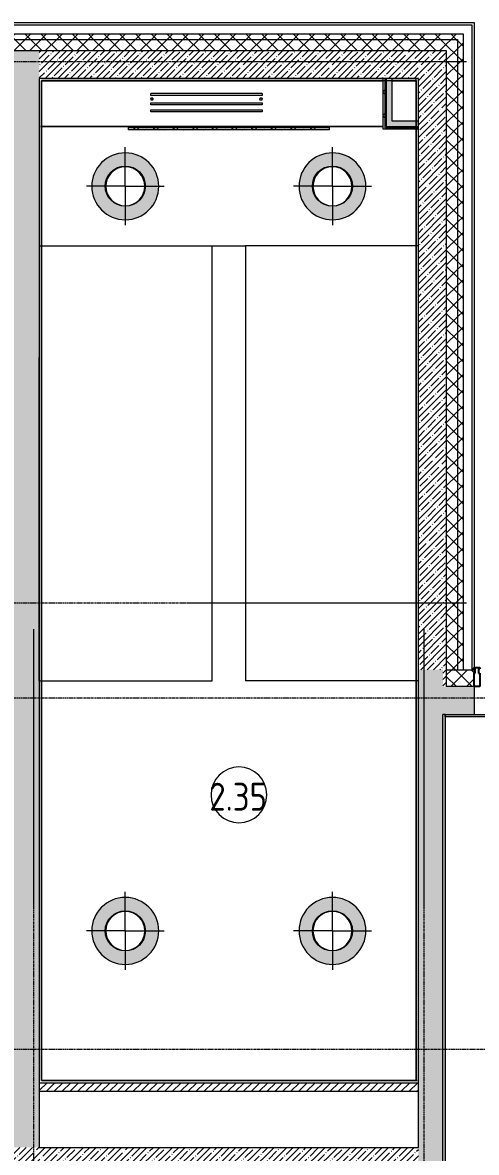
# Model space of a CAD drawing. Header units: millimetres. Extents: x 81548 to 272142, y -8553 to 29000.
# Drawn here: x 89260 to 93330, y 17226 to 27350 of the extents above; entities that cross this region are included whole.
import ezdxf

# ---------------------------------------------------------------- set-up
doc = ezdxf.new("R2010")
doc.units = ezdxf.units.MM
doc.linetypes.add('Осевая', pattern=[31.75, 6.35, -4.7625, 15.875, -4.7625])
for name, color, linetype, lineweight, true_color in [('A-ANNO-NOTE', 1, 'Continuous', 9, 0xff0000), ('A-CLNG-1', 7, 'Continuous', 9, 0xeaeaea), ('A-WALL-1', 7, 'Continuous', 9, 0x3c3c3c), ('A-WALL-FNSH-1', 7, 'Continuous', 9, 0x3c3c3c), ('I-WALL-1', 7, 'Continuous', 9, 0x535353)]:
    doc.layers.add(name, color=color, linetype=linetype, lineweight=lineweight, true_color=true_color)
for name, color, linetype, lineweight in [('A-AREA-IDEN', 7, 'Continuous', 9), ('A-GLAZ-CWMG', 7, 'Continuous', 9), ('A-GLAZ-CWMG-1', 7, 'Continuous', 25), ('A-WALL', 7, 'Continuous', 9), ('I-WALL', 7, 'Continuous', 9), ('M-EQPM', 7, 'Continuous', 9), ('S-STRS-MBND', 7, 'Continuous', 9), ('Знаки', 7, 'Continuous', 9), ('Оси', 7, 'Continuous', 9), ('Оси-2', 7, 'Осевая', 9)]:
    doc.layers.add(name, color=color, linetype=linetype, lineweight=lineweight)
doc.layers.add('A-CLNG-PATT-1', color=7, linetype='Continuous', lineweight=9, transparency=1)
doc.styles.add('GOST Common_1', font='GOST_Common.ttf', dxfattribs={"width": 0.9, "height": 250})
pattern_1 = [(45, (0, 0), (-57.024626, 57.024626), []), (45, (57.025, 0), (-57.024626, 57.024626), [100.806, -20.161, 3.353, -16.808])]
pattern_2 = [(45, (0, 0), (-70.71068, 70.71068), []), (135, (0, 0), (-70.71068, -70.71068), [])]
pattern_3 = [(0, (0, 0), (121.92, 30.48), [10.058, -81.382, 10.058, -81.382, -487.68]), (0, (0, 0), (121.92, 30.48), [-182.88, 10.058, -172.822, 10.058, -81.382, -213.36]), (0, (0, 0), (121.92, 30.48), [-457.2, 10.058, -50.902, 10.058, -142.342]), (120, (45.72, 15.24), (-87.356454, 90.345817), [10.058, -81.382, 10.058, -81.382, -487.68]), (120, (45.72, 15.24), (-87.356454, 90.345817), [-182.88, 10.058, -172.822, 10.058, -81.382, -213.36]), (120, (45.72, 15.24), (-87.356454, 90.345817), [-457.2, 10.058, -50.902, 10.058, -142.342]), (240, (60.96, 76.2), (-34.563546, -120.825817), [10.058, -81.382, 10.058, -81.382, -487.68]), (240, (60.96, 76.2), (-34.563546, -120.825817), [-182.88, 10.058, -172.822, 10.058, -81.382, -213.36]), (240, (60.96, 76.2), (-34.563546, -120.825817), [-457.2, 10.058, -50.902, 10.058, -142.342])]
pattern_4 = [(45, (0, 0), (-106.06602, 106.06602), []), (135, (0, 0), (-106.06602, -106.06602), [])]

# ---------------------------------------------------------------- blocks, each defined once
blk = doc.blocks.new('Прямоугольный импост - Импост структурный с накладкой - 170мм-22874499-Сводный план потолков 2 этажа в осях 23-33')
at = {"layer": 'A-GLAZ-CWMG-1'}
for p, q in [((-50, 40), (-50, 160)), ((-50, 160), (0, 160)), ((0, 160), (0, 40)), ((-40, 40), (-50, 40)), ((-50, 0), (-40, 0)), ((-50, -10), (-50, 0)), ((-40, 0), (-40, 40)), ((0, 40), (-10, 40)), ((-10, 40), (-10, 0)), ((-10, 0), (0, 0)), ((0, 0), (0, -10)), ((0, -10), (-50, -10))]:
    blk.add_line(p, q, dxfattribs=at)
blk = doc.blocks.new('radiator_prado_classic_z_tip_30_po exemplyaru - Classic Z Тип 30-500-30677907-Сводный план потолков 2 этажа в осях 23-33')
at = {"layer": 'M-EQPM'}
for p, q in [((0, 210), (0, 228)), ((0, 228), (1000, 228)), ((1000, 210), (0, 210)), ((1000, 228), (1000, 210)), ((0, 146), (0, 164)), ((0, 164), (1000, 164)), ((1000, 146), (0, 146)), ((17, 121), (0, 121)), ((17, 121), (0, 121)), ((0, 121), (0, 121)), ((0, 121), (0, 121)), ((0, 121), (0, 114)), ((0, 114), (0, 107)), ((0, 106), (17, 106)), ((0, 107), (0, 106)), ((0, 106), (0, 107)), ((0, 106), (17, 106)), ((1000, 121), (982, 121)), ((1000, 121), (982, 121)), ((982, 106), (1000, 106)), ((982, 106), (1000, 106)), ((1000, 164), (1000, 146)), ((1000, 121), (1000, 121)), ((1000, 121), (1000, 121)), ((1000, 121), (1000, 121)), ((1000, 106), (1000, 121)), ((1000, 107), (1000, 106)), ((1000, 106), (1000, 107)), ((1000, 107), (1000, 106)), ((0, 64), (0, 82)), ((0, 82), (1000, 82)), ((0, 64), (1000, 64)), ((1000, 82), (1000, 64))]:
    blk.add_line(p, q, dxfattribs=at)
for points, knots in [([(25, 114), (25, 114), (24, 115), (22, 117), (22, 117), (21, 118), (21, 118), (20, 119), (20, 119), (20, 119), (20, 119), (19, 120), (19, 120), (19, 120), (19, 120), (18, 121), (18, 121), (18, 121), (18, 121), (18, 121), (18, 121), (17, 121), (17, 121)], [0, 0, 0, 0, 0.142857, 0.285714, 0.357143, 0.392857, 0.428571, 0.464286, 0.5, 0.535714, 0.571429, 0.607143, 0.642857, 0.678571, 0.714286, 0.75, 0.785714, 0.821429, 0.857143, 0.892857, 0.928571, 1, 1, 1, 1]), ([(17, 106), (17, 106), (18, 107), (18, 107), (18, 107), (18, 107), (18, 107), (18, 107), (19, 108), (19, 108), (19, 108), (19, 108), (20, 109), (20, 109), (20, 109), (21, 110), (21, 110), (22, 111), (22, 111), (24, 113), (25, 114), (25, 114)], [0, 0, 0, 0, 0.071429, 0.107143, 0.142857, 0.178571, 0.214286, 0.25, 0.285714, 0.321429, 0.357143, 0.392857, 0.428571, 0.464286, 0.5, 0.571429, 0.607143, 0.642857, 0.714286, 0.857143, 1, 1, 1, 1]), ([(982, 121), (982, 121), (982, 121), (982, 121), (982, 121), (982, 121), (982, 121), (982, 121), (981, 120), (981, 120), (981, 120), (981, 120), (980, 119), (980, 119), (980, 119), (979, 118), (979, 118), (978, 117), (978, 117), (976, 115), (975, 114), (975, 114)], [0, 0, 0, 0, 0.071429, 0.107143, 0.142857, 0.178571, 0.214286, 0.25, 0.285714, 0.321429, 0.357143, 0.392857, 0.428571, 0.464286, 0.5, 0.571429, 0.607143, 0.642857, 0.714286, 0.857143, 1, 1, 1, 1]), ([(975, 114), (975, 114), (976, 113), (978, 111), (978, 111), (979, 110), (979, 110), (980, 109), (980, 109), (980, 109), (980, 109), (981, 108), (981, 108), (981, 108), (981, 108), (982, 107), (982, 107), (982, 107), (982, 107), (982, 107), (982, 107), (982, 106), (982, 106)], [0, 0, 0, 0, 0.142857, 0.285714, 0.357143, 0.392857, 0.428571, 0.464286, 0.5, 0.535714, 0.571429, 0.607143, 0.642857, 0.678571, 0.714286, 0.75, 0.785714, 0.821429, 0.857143, 0.892857, 0.928571, 1, 1, 1, 1])]:
    blk.add_open_spline(points, degree=3, knots=knots, dxfattribs=at)
blk = doc.blocks.new('Съемный металлический экран с перфорацией - E1-31419150-Сводный план потолков 2 этажа в осях 23-33')
at = {"layer": 'Знаки'}
h = blk.add_hatch(dxfattribs=at)
h.set_pattern_fill('FP_31', color=256, style=0, pattern_type=2)
h.set_pattern_definition([(0, (-90191.406, -26389), (0, 50.8), [13.612, -74.376]), (60, (-90166.006, -26382.194), (-43.99409, 25.4), [13.612, -74.376]), (120, (-90159.2, -26356.794), (-43.99409, -25.4), [13.612, -74.376]), (30, (-90177.79, -26389), (9e-05, 101.59984), [13.612, -87.988]), (30, (-90203.19, -26345.01), (9e-05, 101.59984), [13.612, -87.988]), (150, (-90191.41, -26389), (-87.98809, -50.79984), [13.612, -87.988]), (150, (-90166.01, -26345.01), (-87.98809, -50.79984), [13.612, -87.988]), (90, (-90159.2, -26370.41), (-87.988, 50.8), [13.612, -87.988]), (90, (-90210, -26370.41), (-87.988, 50.8), [13.612, -87.988])])
h.paths.add_polyline_path([(715, 0), (1800, 0), (1800, 20), (0, 20), (0, 0), (397, 0)])
for p, q in [((0, 0), (0, 20)), ((0, 20), (1800, 20)), ((1800, 0), (0, 0)), ((1800, 20), (1800, 0))]:
    blk.add_line(p, q, dxfattribs=at)
blk = doc.blocks.new('Марка_Помещения - Номер-25198446-Сводный план потолков 2 этажа в осях 23-33')
at = {"layer": 'A-AREA-IDEN'}
for start, end in [(360, 180), (180, 360)]:
    blk.add_arc((0, 0), 2.5, start, end, dxfattribs=at)

msp = doc.modelspace()

# ---------------------------------------------------------------- hatches: boundary and pattern name
at = {"layer": 'A-CLNG-PATT-1'}
h = msp.add_hatch(color=256, dxfattribs=at)
h.paths.add_polyline_path([(90181, 25582.8), (90239.5, 25588.6), (90295.8, 25605.7), (90347.7, 25633.4), (90393.1, 25670.7), (90430.4, 25716.2), (90458.2, 25768), (90475.2, 25824.3), (90481, 25882.8), (90475.2, 25941.4), (90458.2, 25997.6), (90430.4, 26049.5), (90393.1, 26095), (90347.7, 26132.3), (90295.8, 26160), (90239.5, 26177.1), (90181, 26182.8), (90122.5, 26177.1), (90066.2, 26160), (90014.3, 26132.3), (89968.9, 26095), (89931.6, 26049.5), (89903.8, 25997.6), (89886.8, 25941.4), (89881, 25882.8), (89886.8, 25824.3), (89903.8, 25768), (89931.6, 25716.2), (89968.9, 25670.7), (90014.3, 25633.4), (90066.2, 25605.7), (90122.5, 25588.6)])
h.paths.add_polyline_path([(90181, 25707.8), (90135.7, 25713.8), (90093.5, 25731.3), (90057.3, 25759.1), (90029.4, 25795.3), (90012, 25837.5), (90006, 25882.8), (90012, 25928.1), (90029.4, 25970.3), (90057.3, 26006.6), (90093.5, 26034.4), (90135.7, 26051.9), (90181, 26057.8), (90226.3, 26051.9), (90268.5, 26034.4), (90304.7, 26006.6), (90332.6, 25970.3), (90350, 25928.1), (90356, 25882.8), (90350, 25837.5), (90332.6, 25795.3), (90304.7, 25759.1), (90268.5, 25731.3), (90226.3, 25713.8)])
h = msp.add_hatch(color=256, dxfattribs=at)
h.paths.add_polyline_path([(92039, 25582.8), (92097.5, 25588.6), (92153.8, 25605.7), (92205.7, 25633.4), (92251.1, 25670.7), (92288.4, 25716.2), (92316.2, 25768), (92333.2, 25824.3), (92339, 25882.8), (92333.2, 25941.4), (92316.2, 25997.6), (92288.4, 26049.5), (92251.1, 26095), (92205.7, 26132.3), (92153.8, 26160), (92097.5, 26177.1), (92039, 26182.8), (91980.5, 26177.1), (91924.2, 26160), (91872.3, 26132.3), (91826.9, 26095), (91789.6, 26049.5), (91761.8, 25997.6), (91744.8, 25941.4), (91739, 25882.8), (91744.8, 25824.3), (91761.8, 25768), (91789.6, 25716.2), (91826.9, 25670.7), (91872.3, 25633.4), (91924.2, 25605.7), (91980.5, 25588.6)])
h.paths.add_polyline_path([(92039, 25707.8), (91993.7, 25713.8), (91951.5, 25731.3), (91915.3, 25759.1), (91887.4, 25795.3), (91870, 25837.5), (91864, 25882.8), (91870, 25928.1), (91887.4, 25970.3), (91915.3, 26006.6), (91951.5, 26034.4), (91993.7, 26051.9), (92039, 26057.8), (92084.3, 26051.9), (92126.5, 26034.4), (92162.7, 26006.6), (92190.6, 25970.3), (92208, 25928.1), (92214, 25882.8), (92208, 25837.5), (92190.6, 25795.3), (92162.7, 25759.1), (92126.5, 25731.3), (92084.3, 25713.8)])
h = msp.add_hatch(color=256, dxfattribs=at)
h.paths.add_polyline_path([(90181, 18910.5), (90239.5, 18916.3), (90295.8, 18933.3), (90347.7, 18961.1), (90393.1, 18998.4), (90430.4, 19043.8), (90458.2, 19095.7), (90475.2, 19152), (90481, 19210.5), (90475.2, 19269), (90458.2, 19325.3), (90430.4, 19377.2), (90393.1, 19422.6), (90347.7, 19459.9), (90295.8, 19487.7), (90239.5, 19504.7), (90181, 19510.5), (90122.5, 19504.7), (90066.2, 19487.7), (90014.3, 19459.9), (89968.9, 19422.6), (89931.6, 19377.2), (89903.8, 19325.3), (89886.8, 19269), (89881, 19210.5), (89886.8, 19152), (89903.8, 19095.7), (89931.6, 19043.8), (89968.9, 18998.4), (90014.3, 18961.1), (90066.2, 18933.3), (90122.5, 18916.3)])
h.paths.add_polyline_path([(90181, 19035.5), (90135.7, 19041.5), (90093.5, 19058.9), (90057.3, 19086.8), (90029.4, 19123), (90012, 19165.2), (90006, 19210.5), (90012, 19255.8), (90029.4, 19298), (90057.3, 19334.2), (90093.5, 19362.1), (90135.7, 19379.5), (90181, 19385.5), (90226.3, 19379.5), (90268.5, 19362.1), (90304.7, 19334.2), (90332.6, 19298), (90350, 19255.8), (90356, 19210.5), (90350, 19165.2), (90332.6, 19123), (90304.7, 19086.8), (90268.5, 19058.9), (90226.3, 19041.5)])
h = msp.add_hatch(color=256, dxfattribs=at)
h.paths.add_polyline_path([(92039, 18910.5), (92097.5, 18916.3), (92153.8, 18933.3), (92205.7, 18961.1), (92251.1, 18998.4), (92288.4, 19043.8), (92316.2, 19095.7), (92333.2, 19152), (92339, 19210.5), (92333.2, 19269), (92316.2, 19325.3), (92288.4, 19377.2), (92251.1, 19422.6), (92205.7, 19459.9), (92153.8, 19487.7), (92097.5, 19504.7), (92039, 19510.5), (91980.5, 19504.7), (91924.2, 19487.7), (91872.3, 19459.9), (91826.9, 19422.6), (91789.6, 19377.2), (91761.8, 19325.3), (91744.8, 19269), (91739, 19210.5), (91744.8, 19152), (91761.8, 19095.7), (91789.6, 19043.8), (91826.9, 18998.4), (91872.3, 18961.1), (91924.2, 18933.3), (91980.5, 18916.3)])
h.paths.add_polyline_path([(92039, 19035.5), (91993.7, 19041.5), (91951.5, 19058.9), (91915.3, 19086.8), (91887.4, 19123), (91870, 19165.2), (91864, 19210.5), (91870, 19255.8), (91887.4, 19298), (91915.3, 19334.2), (91951.5, 19362.1), (91993.7, 19379.5), (92039, 19385.5), (92084.3, 19379.5), (92126.5, 19362.1), (92162.7, 19334.2), (92190.6, 19298), (92208, 19255.8), (92214, 19210.5), (92208, 19165.2), (92190.6, 19123), (92162.7, 19086.8), (92126.5, 19058.9), (92084.3, 19041.5)])
at = {"layer": 'A-WALL'}
h = msp.add_hatch(dxfattribs=at)
h.set_pattern_fill('FP_1', color=256, style=0, pattern_type=2)
h.set_pattern_definition(pattern_2)
h.paths.add_polyline_path([(93160, 27200), (93160, 27250), (84970.7, 27250), (84970.7, 27200), (93060, 27200)])
h = msp.add_hatch(dxfattribs=at)
h.set_pattern_fill('FP_1', color=256, style=0, pattern_type=2)
h.set_pattern_definition(pattern_2)
h.paths.add_polyline_path([(93210, 21550), (93210, 27250), (93160, 27250), (93160, 21550)])
h = msp.add_hatch(dxfattribs=at)
h.set_pattern_fill('FP_1', color=256, style=0, pattern_type=2)
h.set_pattern_definition(pattern_2)
h.paths.add_polyline_path([(93060, 27100), (93060, 27200), (84970.7, 27200), (84970.7, 27100), (92196.2, 27100)])
h = msp.add_hatch(dxfattribs=at)
h.set_pattern_fill('FP_1', color=256, style=0, pattern_type=2)
h.set_pattern_definition(pattern_2)
h.paths.add_polyline_path([(93160, 21550), (93160, 27200), (93060, 27200), (93060, 21550), (93149.9, 21550)])
h = msp.add_hatch(dxfattribs=at)
h.set_pattern_fill('FP_1', color=256, style=0, pattern_type=2)
h.set_pattern_definition(pattern_2)
h.paths.add_polyline_path([(125230, 21400), (125230, 21550), (120150.2, 21550), (120150.2, 21400), (125080, 21400)])
h.paths.add_polyline_path([(119250.2, 21400), (119250.2, 21550), (117900.4, 21550), (117900.4, 21400), (118900.7, 21400)])
h.paths.add_polyline_path([(117000.4, 21400), (117000.4, 21550), (115600.4, 21550), (115600.4, 21400), (116357.4, 21400)])
h.paths.add_polyline_path([(113300.4, 21400), (113300.4, 21550), (112150, 21550), (112150, 21400), (112542.5, 21400)])
h.paths.add_polyline_path([(111250, 21400), (111250, 21550), (109950.4, 21550), (109950.4, 21400), (111050, 21400)])
h.paths.add_polyline_path([(108727.5, 21400), (109050.4, 21400), (109050.4, 21550), (107750.4, 21550), (107750.4, 21400), (108091.7, 21400)])
h.paths.add_polyline_path([(106850.4, 21400), (106850.4, 21550), (105550.2, 21550), (105550.2, 21400), (106184.2, 21400)])
h.paths.add_polyline_path([(103250.2, 21400), (103250.2, 21550), (102050, 21550), (102050, 21400), (102369.3, 21400)])
h.paths.add_polyline_path([(100800, 21400), (101150, 21400), (101150, 21550), (96610, 21550), (96610, 21400), (100580, 21400)])
h.paths.add_polyline_path([(93149.9, 21400), (93310, 21400), (93310, 21550), (93060, 21550), (93060, 21400)])
at = {"layer": 'I-WALL'}
h = msp.add_hatch(dxfattribs=at)
h.set_pattern_fill('FP_2', color=256, style=0, pattern_type=2)
h.set_pattern_definition(pattern_1)
h.paths.add_polyline_path([(89410, 17270), (89410, 27100), (89160, 27100), (89160, 17270)])
h = msp.add_hatch(dxfattribs=at)
h.set_pattern_fill('FP_2', color=256, style=0, pattern_type=2)
h.set_pattern_definition(pattern_1)
h.paths.add_polyline_path([(92810, 26850), (92810, 27100), (89410, 27100), (89410, 26850), (92790, 26850)])
h = msp.add_hatch(dxfattribs=at)
h.set_pattern_fill('FP_2', color=256, style=0, pattern_type=2)
h.set_pattern_definition(pattern_1)
h.paths.add_polyline_path([(93030, 21400), (93060, 21400), (93060, 27100), (92810, 27100), (92810, 21550), (93030, 21550)])
h = msp.add_hatch(dxfattribs=at)
h.set_pattern_fill('FP_30', color=256, style=0, pattern_type=2)
h.set_pattern_definition(pattern_4)
h.paths.add_polyline_path([(92495, 26395), (92507.5, 26395), (92507.5, 26850), (92495, 26850)])
h = msp.add_hatch(dxfattribs=at)
h.set_pattern_fill('FP_30', color=256, style=0, pattern_type=2)
h.set_pattern_definition(pattern_4)
h.paths.add_polyline_path([(92520, 26407.5), (92520, 26850), (92507.5, 26850), (92507.5, 26407.5)])
for points in [[(92520, 26420), (92570, 26420), (92570, 26850), (92520, 26850)], [(92570, 26420), (92810, 26420), (92810, 26470), (92570, 26470)]]:
    msp.add_hatch(color=256, dxfattribs=at).paths.add_polyline_path(points)
h = msp.add_hatch(dxfattribs=at)
h.set_pattern_fill('FP_30', color=256, style=0, pattern_type=2)
h.set_pattern_definition(pattern_4)
h.paths.add_polyline_path([(92520, 26395), (92810, 26395), (92810, 26407.5), (92507.5, 26407.5), (92507.5, 26395)])
h = msp.add_hatch(dxfattribs=at)
h.set_pattern_fill('FP_30', color=256, style=0, pattern_type=2)
h.set_pattern_definition(pattern_4)
h.paths.add_polyline_path([(92810, 26407.5), (92810, 26420), (92520, 26420), (92520, 26407.5), (92570, 26407.5)])
h = msp.add_hatch(dxfattribs=at)
h.set_pattern_fill('FP_2', color=256, style=0, pattern_type=2)
h.set_pattern_definition(pattern_1)
h.paths.add_polyline_path([(92810, 13620), (93030, 13620), (93030, 21550), (92810, 21550), (92810, 13640)])
h = msp.add_hatch(dxfattribs=at)
h.set_pattern_fill('FP_2', color=256, style=0, pattern_type=2)
h.set_pattern_definition(pattern_1)
h.paths.add_polyline_path([(100560, 21150), (100560, 21400), (96610, 21400), (96610, 21150), (100320, 21150)])
h.paths.add_polyline_path([(93050, 21150), (93310, 21150), (93310, 21400), (93030, 21400), (93030, 21150)])
h = msp.add_hatch(dxfattribs=at)
h.set_pattern_fill('FP_20', color=256, style=0, pattern_type=2)
h.set_pattern_definition(pattern_3)
h.paths.add_polyline_path([(93050, 13620), (93050, 21150), (93030, 21150), (93030, 13620)])
h = msp.add_hatch(dxfattribs=at)
h.set_pattern_fill('FP_20', color=256, style=0, pattern_type=2)
h.set_pattern_definition(pattern_3)
h.paths.add_polyline_path([(100560, 21130), (100560, 21150), (93050.5, 21150), (93050.5, 21130), (100559, 21130)])
h = msp.add_hatch(dxfattribs=at)
h.set_pattern_fill('FP_5', color=256, style=0, pattern_type=2)
h.set_pattern_definition([(45, (0, 0), (-35.35534, 35.35534), [])])
h.paths.add_polyline_path([(92810, 17770), (92810, 17850), (89410, 17850), (89410, 17770), (92196.2, 17770)])
h = msp.add_hatch(dxfattribs=at)
h.set_pattern_fill('FP_2', color=256, style=0, pattern_type=2)
h.set_pattern_definition(pattern_1)
h.paths.add_polyline_path([(92810, 17050), (92810, 17270), (86490, 17270), (86490, 17050), (92196.2, 17050)])

# ---------------------------------------------------------------- linework, layer by layer
at = {"layer": 'A-ANNO-NOTE'}
for p, q in [((90181, 25884.7), (90181, 26233.6)), ((92039, 25884.7), (92039, 26233.6)), ((90181, 25884.7), (89832.1, 25884.7)), ((90181, 25884.7), (90181, 25535.8)), ((90181, 25884.7), (90529.9, 25884.7)), ((92039, 25884.7), (91690.1, 25884.7)), ((92039, 25884.7), (92039, 25535.8)), ((92039, 25884.7), (92387.9, 25884.7)), ((90181, 19210.5), (90181, 19559.4)), ((92039, 19210.5), (92039, 19559.4)), ((90181, 19210.5), (89832.1, 19210.5)), ((90181, 19210.5), (90181, 18861.6)), ((90181, 19210.5), (90529.9, 19210.5)), ((92039, 19210.5), (91690.1, 19210.5)), ((92039, 19210.5), (92039, 18861.6)), ((92039, 19210.5), (92387.9, 19210.5))]:
    msp.add_line(p, q, dxfattribs=at)
for centre in [(90181, 25884.7), (92039, 25884.7), (90181, 19210.5), (92039, 19210.5)]:
    msp.add_circle(centre, 180, dxfattribs=at)
at = {"layer": 'A-CLNG-1'}
for centre, radius, start, end in [((90181, 25882.8), 300, 0, 180), ((90181, 25882.8), 300, 0, 180), ((92039, 25882.8), 300, 0, 180), ((92039, 25882.8), 300, 0, 180), ((90181, 25882.8), 175, 0, 180), ((90181, 25882.8), 175, 0, 180), ((92039, 25882.8), 175, 0, 180), ((92039, 25882.8), 175, 0, 180), ((90181, 25882.8), 300, 180, 0), ((90181, 25882.8), 300, 180, 0), ((90181, 25882.8), 175, 180, 0), ((90181, 25882.8), 175, 180, 0), ((92039, 25882.8), 300, 180, 0), ((92039, 25882.8), 300, 180, 0), ((92039, 25882.8), 175, 180, 0), ((92039, 25882.8), 175, 180, 0), ((90181, 19210.5), 300, 0, 180), ((90181, 19210.5), 300, 0, 180), ((92039, 19210.5), 300, 0, 180), ((92039, 19210.5), 300, 0, 180), ((90181, 19210.5), 175, 0, 180), ((90181, 19210.5), 175, 0, 180), ((92039, 19210.5), 175, 0, 180), ((92039, 19210.5), 175, 0, 180), ((90181, 19210.5), 300, 180, 360), ((90181, 19210.5), 300, 180, 0), ((90181, 19210.5), 175, 180, 0), ((90181, 19210.5), 175, 180, 0), ((92039, 19210.5), 300, 180, 360), ((92039, 19210.5), 300, 180, 0), ((92039, 19210.5), 175, 180, 0), ((92039, 19210.5), 175, 180, 0)]:
    msp.add_arc(centre, radius, start, end, dxfattribs=at)
at = {"layer": 'A-WALL'}
for p, q in [((84970.7, 27330), (93290, 27330)), ((84970.7, 27250), (93210, 27250)), ((93210, 27250), (93210, 21550)), ((93290, 27330), (93290, 21550)), ((84970.7, 27200), (93160, 27200)), ((93160, 27200), (93160, 21550)), ((93060, 27100), (93060, 21400)), ((92507.5, 26850), (92507.5, 26407.5)), ((92520, 26850), (92520, 26420)), ((92789, 26830), (92789, 26829)), ((89431, 26829), (89430, 26829)), ((92507.5, 26407.5), (92810, 26407.5)), ((92520, 26420), (92810, 26420)), ((93060, 21550), (93310, 21550)), ((93310, 21558), (93290, 21558)), ((93290, 21553), (93310, 21553)), ((93310, 21400), (93060, 21400)), ((93050, 21150), (93030, 21150)), ((93030, 13620), (93030, 21150)), ((89431, 17871), (89430, 17871)), ((92790, 17871), (92789, 17871))]:
    msp.add_line(p, q, dxfattribs=at)
at = {"layer": 'A-WALL-1'}
for p, q in [((84970.7, 27100), (93060, 27100)), ((89160, 27100), (93060, 27100)), ((89410, 26850), (89410, 17270)), ((92810, 26850), (89410, 26850)), ((92495, 26395), (92495, 26850)), ((92570, 26850), (92570, 26470)), ((92810, 17270), (92810, 26850)), ((92570, 26470), (92810, 26470)), ((92810, 26395), (92495, 26395)), ((93310, 21550), (93310, 21150)), ((93050, 21150), (100580, 21150)), ((93050, 21150), (93050, 13620)), ((93050.5, 21130), (93050.5, 21150)), ((100560, 21130), (93050.5, 21130)), ((89410, 17850), (92810, 17850)), ((92810, 17770), (89410, 17770)), ((89410, 17270), (92810, 17270))]:
    msp.add_line(p, q, dxfattribs=at)
at = {"layer": 'A-WALL-FNSH-1'}
for p, q in [((84970.7, 27350), (93310, 27350)), ((93310, 27350), (93310, 21550)), ((92495, 26830), (92570, 26830)), ((92789, 26830), (92789, 26850)), ((92570, 26829), (92495, 26829)), ((92789, 17871), (92789, 26470)), ((92790, 26470), (92790, 17871)), ((89431, 25030.4), (89430, 25030.4)), ((89430, 24674), (89431, 24674)), ((89430, 17871), (89430, 22613.7)), ((89430, 22613.7), (89431, 22613.7)), ((89431, 22613.7), (89431, 17871)), ((93050, 21129), (93051, 21129)), ((93051, 21129), (93051, 13641)), ((93056.5, 21129), (93056.5, 21130)), ((100320, 21129), (93056.5, 21129)), ((89430, 17870), (89430, 17871)), ((92800, 17870), (89430, 17870)), ((89431, 17871), (92789, 17871)), ((92790, 17871), (92800, 17871)), ((92800, 17871), (92800, 17870))]:
    msp.add_line(p, q, dxfattribs=at)
at = {"layer": 'I-WALL-1'}
for p, q in [((92495, 26830), (89430, 26830)), ((89430, 26830), (89430, 22613.7)), ((92789.5, 26830), (92570, 26830)), ((92789.5, 26829), (92789.5, 26830)), ((92790, 26470), (92790, 26850)), ((89431, 26829), (92495, 26829)), ((89431, 22613.7), (89431, 26829)), ((92570, 26829), (92789.5, 26829)), ((92789, 26829), (92789, 26470)), ((92495, 26420), (89420, 26420)), ((89420, 26419), (89420, 26420)), ((89420, 26419), (89430, 26419)), ((89431, 26419.5), (89430, 26419.5)), ((89431, 26419), (92495, 26419)), ((89431, 25550.4), (89430, 25550.4)), ((92789, 25449.6), (92790, 25449.6)), ((89431, 25140.4), (89430, 25140.4)), ((92790, 24924.6), (92789, 24924.6)), ((92789, 23769.6), (92790, 23769.6)), ((92790, 23460.8), (92789, 23460.8)), ((92790, 21369.6), (92789, 21369.6))]:
    msp.add_line(p, q, dxfattribs=at)
at = {"layer": 'S-STRS-MBND'}
for p, q in [((89410, 25350), (90960, 25350)), ((90960, 25350), (91260, 25350)), ((90960, 21450), (90960, 25350)), ((92810, 25350), (91260, 25350)), ((91260, 25350), (91260, 21450)), ((89410, 21450), (89410, 24350)), ((89410, 21450), (90960, 21450)), ((92810, 21450), (91260, 21450))]:
    msp.add_line(p, q, dxfattribs=at)
at = {"layer": 'Оси'}
for p, q in [((90740, 27000), (93240, 27000)), ((90740, 22150), (93240, 22150)), ((89360, 19415.1), (89360, 21915.1)), ((92860, 19415.1), (92860, 21915.1))]:
    msp.add_line(p, q, dxfattribs=at)
at = {"layer": 'Оси-2'}
for p, q in [((84847.6, 27000), (90740, 27000)), ((84847.6, 22150), (90740, 22150)), ((84847.6, 21300), (122580, 21300)), ((89360, 593.7), (89360, 19415.1)), ((92860, 593.7), (92860, 19415.1)), ((84847.6, 18150), (122738, 18150))]:
    msp.add_line(p, q, dxfattribs=at)

# ---------------------------------------------------------------- block references
at = {"layer": 'A-AREA-IDEN', "xscale": 99.99999999999993, "yscale": 99.99999999999993, "zscale": 99.99999999999993}
msp.add_blockref('Марка_Помещения - Номер-25198446-Сводный план потолков 2 этажа в осях 23-33', (91200.5, 20429.3), dxfattribs=at)
at = {"layer": 'A-GLAZ-CWMG', "rotation": 180}
msp.add_blockref('Прямоугольный импост - Импост структурный с накладкой - 170мм-22874499-Сводный план потолков 2 этажа в осях 23-33', (93310, 21560), dxfattribs=at)
at = {"layer": 'M-EQPM', "rotation": 180}
msp.add_blockref('radiator_prado_classic_z_tip_30_po exemplyaru - Classic Z Тип 30-500-30677907-Сводный план потолков 2 этажа в осях 23-33', (91408.7, 26778), dxfattribs=at)
at = {"layer": 'Знаки'}
msp.add_blockref('Съемный металлический экран с перфорацией - E1-31419150-Сводный план потолков 2 этажа в осях 23-33', (90210, 26389), dxfattribs=at)

# ---------------------------------------------------------------- texts
at = {"layer": 'A-AREA-IDEN', "insert": (90934.8, 20537.8), "char_height": 250, "width": 663.797, "attachment_point": 1, "style": 'GOST Common_1'}
msp.add_mtext('2.35', dxfattribs=at)

doc.saveas('drawing.dxf')
